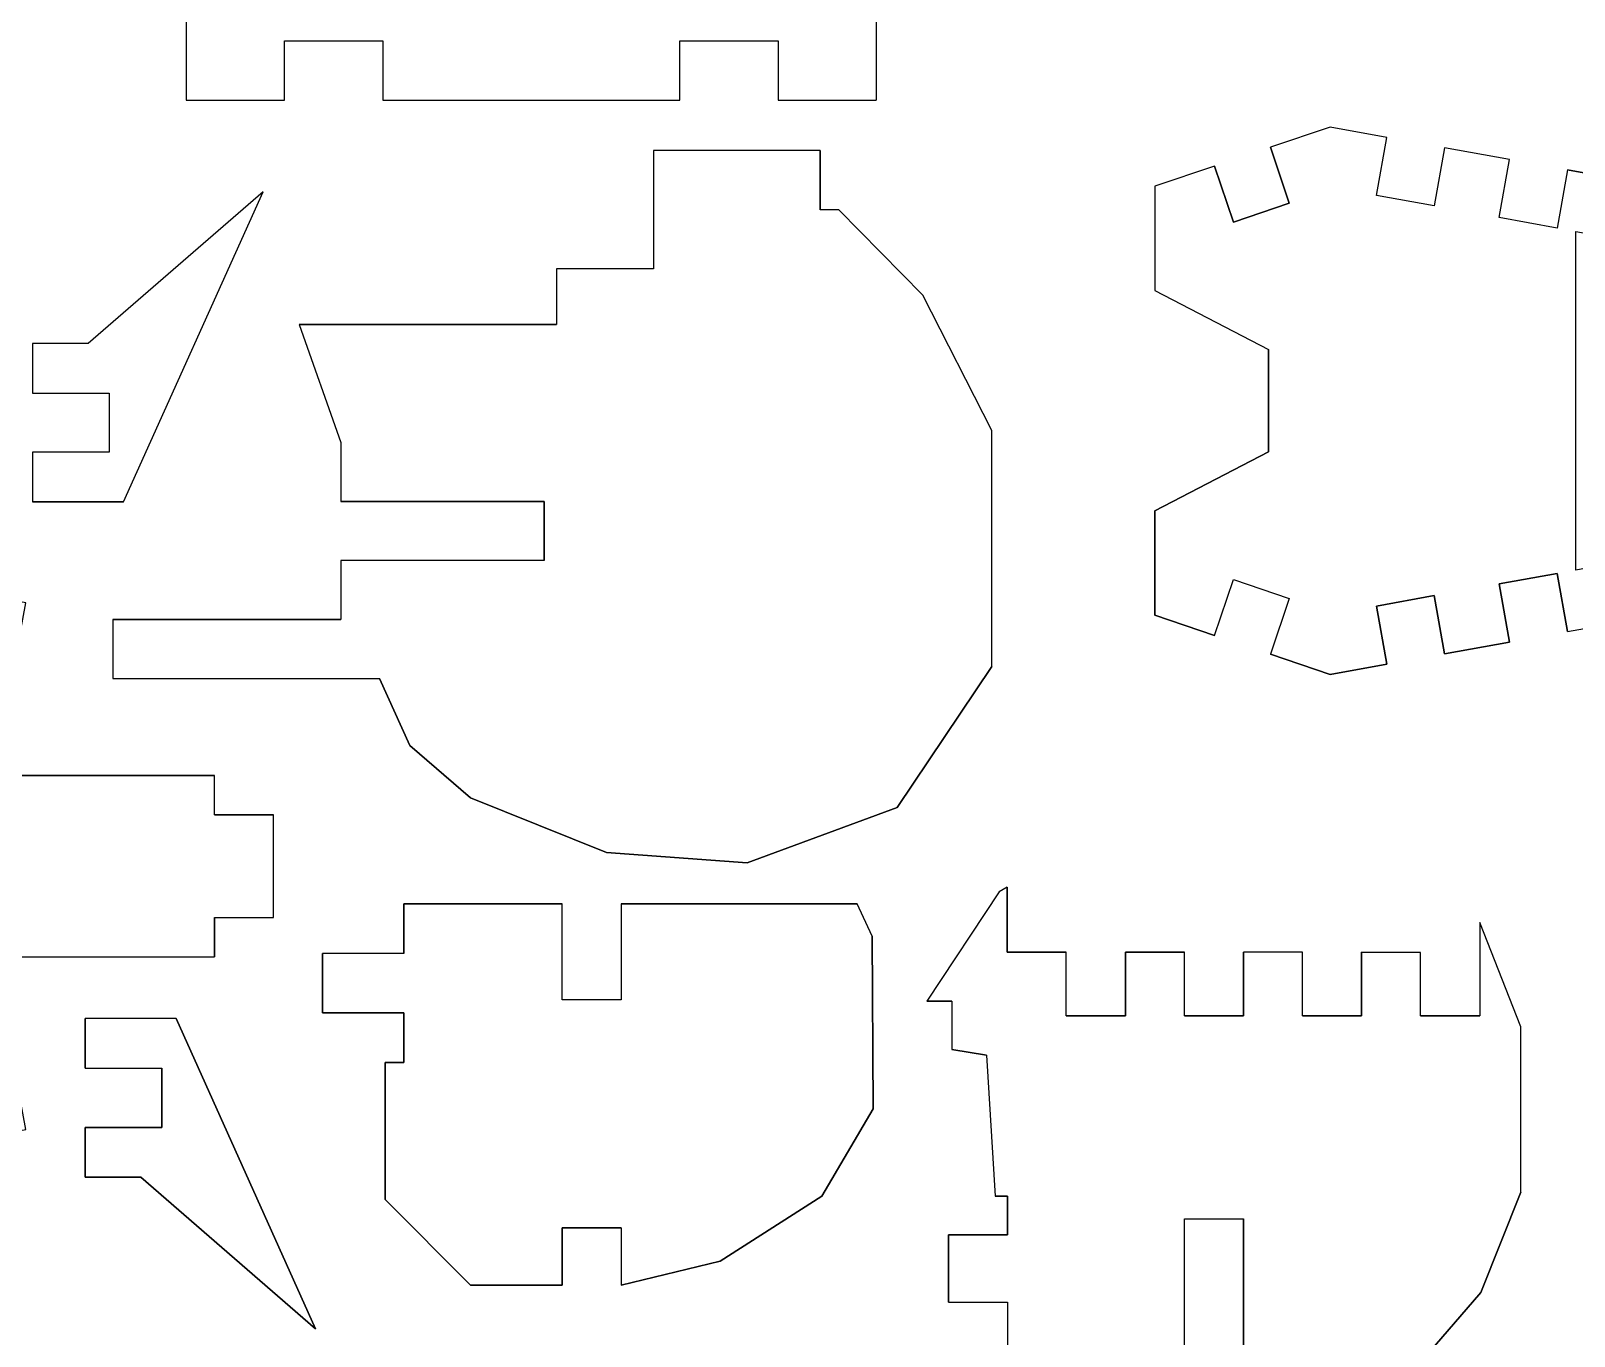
# Model space of a CAD drawing. Extents: x -17.1 to 17.1, y -14.2 to 14.2.
# Drawn here: x 1.68 to 9.52, y -3.23 to 3.4 of the extents above; entities that cross this region are included whole.
import ezdxf

# ---------------------------------------------------------------- set-up
doc = ezdxf.new("R2010")
doc.units = 0
doc.header["$MEASUREMENT"] = 0
doc.layers.add('CAMADA_1', color=7, linetype='CONTINUOUS')

msp = doc.modelspace()

# ---------------------------------------------------------------- linework, layer by layer
at = {"layer": 'CAMADA_1', "color": 250}
for points in [[(5.97154, 4.84751), (5.97154, 4.84751), (5.97154, 3.0475), (5.97154, 3.0475)], [(2.46482, 4.24751), (2.46482, 4.24751), (2.46482, 3.0475), (2.46482, 3.0475)], [(2.96485, 3.3475), (2.96485, 3.3475), (3.46484, 3.3475), (3.46484, 3.3475)], [(2.96485, 3.0475), (2.96485, 3.0475), (2.96485, 3.3475), (2.96485, 3.3475)], [(3.46484, 3.3475), (3.46484, 3.3475), (3.46484, 3.0475), (3.46484, 3.0475)], [(4.9729, 3.3475), (4.9729, 3.3475), (5.47292, 3.3475), (5.47292, 3.3475)], [(4.9729, 3.0475), (4.9729, 3.0475), (4.9729, 3.3475), (4.9729, 3.3475)], [(5.47292, 3.3475), (5.47292, 3.3475), (5.47292, 3.0475), (5.47292, 3.0475)], [(2.46482, 3.0475), (2.46482, 3.0475), (2.96485, 3.0475), (2.96485, 3.0475)], [(3.46484, 3.0475), (3.46484, 3.0475), (4.9729, 3.0475), (4.9729, 3.0475)], [(5.47292, 3.0475), (5.47292, 3.0475), (5.97154, 3.0475), (5.97154, 3.0475)], [(8.27818, 2.91013), (8.27818, 2.91013), (7.975, 2.80782), (7.975, 2.80782)], [(8.56714, 2.85799), (8.56714, 2.85799), (8.27818, 2.91013), (8.27818, 2.91013)], [(8.51387, 2.56278), (8.51387, 2.56278), (8.56714, 2.85799), (8.56714, 2.85799)], [(4.83994, 2.79047), (4.83994, 2.79047), (4.83994, 2.19046), (4.83994, 2.19046)], [(5.68618, 2.79047), (5.68618, 2.79047), (4.83994, 2.79047), (4.83994, 2.79047)], [(5.68618, 2.79047), (5.68618, 2.79047), (5.68618, 2.49046), (5.68618, 2.49046)], [(8.07089, 2.52359), (8.07089, 2.52359), (7.975, 2.80782), (7.975, 2.80782)], [(8.86001, 2.80518), (8.86001, 2.80518), (8.80678, 2.50994), (8.80678, 2.50994)], [(9.19029, 2.74559), (9.19029, 2.74559), (8.86001, 2.80518), (8.86001, 2.80518)], [(9.13702, 2.45035), (9.13702, 2.45035), (9.19029, 2.74559), (9.19029, 2.74559)], [(7.69073, 2.71194), (7.69073, 2.71194), (7.38752, 2.60963), (7.38752, 2.60963)], [(7.69073, 2.71194), (7.69073, 2.71194), (7.78665, 2.42767), (7.78665, 2.42767)], [(9.48552, 2.69232), (9.48552, 2.69232), (9.43226, 2.39708), (9.43226, 2.39708)], [(9.48552, 2.69232), (9.48552, 2.69232), (9.71501, 2.65091), (9.71501, 2.65091)], [(7.38752, 2.60963), (7.38752, 2.60963), (7.38752, 2.07962), (7.38752, 2.07962)], [(2.85553, 2.58197), (2.85553, 2.58197), (1.96635, 1.81084), (1.96635, 1.81084)], [(2.14627, 1.00633), (2.14627, 1.00633), (2.85553, 2.58197), (2.85553, 2.58197)], [(7.78665, 2.42767), (7.78665, 2.42767), (8.07089, 2.52359), (8.07089, 2.52359)], [(8.80678, 2.50994), (8.80678, 2.50994), (8.51387, 2.56278), (8.51387, 2.56278)], [(5.78199, 2.49046), (5.78199, 2.49046), (5.68618, 2.49046), (5.68618, 2.49046)], [(5.78199, 2.49046), (5.78199, 2.49046), (6.20815, 2.05651), (6.20815, 2.05651)], [(9.43226, 2.39708), (9.43226, 2.39708), (9.13702, 2.45035), (9.13702, 2.45035)], [(4.34693, 2.19046), (4.34693, 2.19046), (4.34693, 1.90806), (4.34693, 1.90806)], [(4.83994, 2.19046), (4.83994, 2.19046), (4.34693, 2.19046), (4.34693, 2.19046)], [(6.55973, 1.36934), (6.55973, 1.36934), (6.20815, 2.05651), (6.20815, 2.05651)], [(7.38752, 2.07962), (7.38752, 2.07962), (7.96435, 1.77997), (7.96435, 1.77997)], [(3.03848, 1.90806), (3.03848, 1.90806), (3.25131, 1.3076), (3.25131, 1.3076)], [(3.03848, 1.90806), (3.03848, 1.90806), (4.34693, 1.90806), (4.34693, 1.90806)], [(1.68406, 1.81087), (1.68406, 1.81087), (1.68402, 1.5586), (1.68402, 1.5586)], [(1.96635, 1.81084), (1.96635, 1.81084), (1.68406, 1.81087), (1.68406, 1.81087)], [(7.96435, 1.25997), (7.96435, 1.25997), (7.96435, 1.77997), (7.96435, 1.77997)], [(1.68402, 1.5586), (1.68402, 1.5586), (2.0737, 1.5586), (2.0737, 1.5586)], [(2.0737, 1.5586), (2.0737, 1.5586), (2.0737, 1.2586), (2.0737, 1.2586)], [(6.55973, 0.17), (6.55973, 0.17), (6.55973, 1.36934), (6.55973, 1.36934)], [(1.68409, 1.2586), (1.68409, 1.2586), (1.68409, 1.00636), (1.68409, 1.00636)], [(2.0737, 1.2586), (2.0737, 1.2586), (1.68409, 1.2586), (1.68409, 1.2586)], [(3.25131, 1.3076), (3.25131, 1.3076), (3.25131, 1.00806), (3.25131, 1.00806)], [(7.38752, 0.96033), (7.38752, 0.96033), (7.96435, 1.25997), (7.96435, 1.25997)], [(2.14627, 1.00633), (2.14627, 1.00633), (1.68409, 1.00636), (1.68409, 1.00636)], [(4.28378, 1.00806), (4.28378, 1.00806), (3.25131, 1.00806), (3.25131, 1.00806)], [(4.28378, 0.70805), (4.28378, 0.70805), (4.28378, 1.00806), (4.28378, 1.00806)], [(7.38752, 0.43031), (7.38752, 0.43031), (7.38752, 0.96033), (7.38752, 0.96033)], [(4.28378, 0.70805), (4.28378, 0.70805), (3.25131, 0.70805), (3.25131, 0.70805)], [(3.25131, 0.70805), (3.25131, 0.70805), (3.25131, 0.40929), (3.25131, 0.40929)], [(9.43226, 0.6429), (9.43226, 0.6429), (9.13702, 0.58963), (9.13702, 0.58963)], [(9.48552, 0.34766), (9.48552, 0.34766), (9.43226, 0.6429), (9.43226, 0.6429)], [(7.69073, 0.32804), (7.69073, 0.32804), (7.78665, 0.61227), (7.78665, 0.61227)], [(7.78665, 0.61227), (7.78665, 0.61227), (8.07089, 0.51639), (8.07089, 0.51639)], [(9.13702, 0.58963), (9.13702, 0.58963), (9.19029, 0.29439), (9.19029, 0.29439)], [(8.07089, 0.51639), (8.07089, 0.51639), (7.975, 0.23212), (7.975, 0.23212)], [(8.80678, 0.53004), (8.80678, 0.53004), (8.51387, 0.4772), (8.51387, 0.4772)], [(8.51387, 0.4772), (8.51387, 0.4772), (8.56714, 0.18196), (8.56714, 0.18196)], [(8.86001, 0.2348), (8.86001, 0.2348), (8.80678, 0.53004), (8.80678, 0.53004)], [(2.0913, 0.40929), (2.0913, 0.40929), (2.0913, 0.10928), (2.0913, 0.10928)], [(2.0913, 0.40929), (2.0913, 0.40929), (3.25131, 0.40929), (3.25131, 0.40929)], [(7.69073, 0.32804), (7.69073, 0.32804), (7.38752, 0.43031), (7.38752, 0.43031)], [(9.48552, 0.34766), (9.48552, 0.34766), (9.71501, 0.38904), (9.71501, 0.38904)], [(9.19029, 0.29439), (9.19029, 0.29439), (8.86001, 0.2348), (8.86001, 0.2348)], [(6.55973, 0.17), (6.55973, 0.17), (6.07748, -0.54593), (6.07748, -0.54593)], [(8.27818, 0.12982), (8.27818, 0.12982), (7.975, 0.23212), (7.975, 0.23212)], [(8.56714, 0.18196), (8.56714, 0.18196), (8.27818, 0.12982), (8.27818, 0.12982)], [(2.0913, 0.10928), (2.0913, 0.10928), (3.44727, 0.10928), (3.44727, 0.10928)], [(3.60077, -0.23058), (3.60077, -0.23058), (3.44727, 0.10928), (3.44727, 0.10928)], [(3.91019, -0.49771), (3.91019, -0.49771), (3.60077, -0.23058), (3.60077, -0.23058)], [(1.59604, -0.38404), (1.59604, -0.38404), (2.60844, -0.38404), (2.60844, -0.38404)], [(2.60844, -0.58403), (2.60844, -0.58403), (2.60844, -0.38404), (2.60844, -0.38404)], [(4.60072, -0.77478), (4.60072, -0.77478), (3.91019, -0.49771), (3.91019, -0.49771)], [(6.07748, -0.54593), (6.07748, -0.54593), (5.31629, -0.82773), (5.31629, -0.82773)], [(2.60844, -0.58403), (2.60844, -0.58403), (2.90844, -0.58403), (2.90844, -0.58403)], [(2.90844, -1.10406), (2.90844, -1.10406), (2.90844, -0.58403), (2.90844, -0.58403)], [(5.31629, -0.82773), (5.31629, -0.82773), (4.60072, -0.77478), (4.60072, -0.77478)], [(6.59659, -0.97392), (6.59659, -0.97392), (6.22875, -1.52983), (6.22875, -1.52983)], [(6.63706, -0.95109), (6.63706, -0.95109), (6.59659, -0.97392), (6.59659, -0.97392)], [(6.63706, -0.95109), (6.63706, -0.95109), (6.63709, -1.28154), (6.63709, -1.28154)], [(3.57085, -1.28839), (3.57085, -1.28839), (3.57085, -1.03611), (3.57085, -1.03611)], [(3.57085, -1.03611), (3.57085, -1.03611), (4.37571, -1.03611), (4.37571, -1.03611)], [(4.37571, -1.52312), (4.37571, -1.52312), (4.37571, -1.03611), (4.37571, -1.03611)], [(4.67572, -1.03611), (4.67572, -1.03611), (4.67572, -1.52312), (4.67572, -1.52312)], [(4.67572, -1.03611), (4.67572, -1.03611), (5.87431, -1.03611), (5.87431, -1.03611)], [(5.95048, -1.19892), (5.95048, -1.19892), (5.87431, -1.03611), (5.87431, -1.03611)], [(2.60844, -1.10406), (2.60844, -1.10406), (2.90844, -1.10406), (2.90844, -1.10406)], [(2.60844, -1.10406), (2.60844, -1.10406), (2.60844, -1.30405), (2.60844, -1.30405)], [(9.24835, -1.65961), (9.24835, -1.65961), (9.03845, -1.13059), (9.03845, -1.13059)], [(9.03845, -1.13059), (9.03845, -1.13059), (9.03845, -1.60349), (9.03845, -1.60349)], [(5.95048, -1.19892), (5.95048, -1.19892), (5.95563, -2.07593), (5.95563, -2.07593)], [(1.59604, -1.30405), (1.59604, -1.30405), (2.60844, -1.30405), (2.60844, -1.30405)], [(3.15701, -1.58842), (3.15701, -1.58842), (3.15701, -1.28839), (3.15701, -1.28839)], [(3.57085, -1.28839), (3.57085, -1.28839), (3.15701, -1.28839), (3.15701, -1.28839)], [(6.63709, -1.28154), (6.63709, -1.28154), (6.93702, -1.28158), (6.93702, -1.28158)], [(6.93699, -1.60349), (6.93699, -1.60349), (6.93702, -1.28158), (6.93702, -1.28158)], [(7.23773, -1.60345), (7.23773, -1.60345), (7.23777, -1.28161), (7.23777, -1.28161)], [(7.23777, -1.28161), (7.23777, -1.28161), (7.5384, -1.28161), (7.5384, -1.28161)], [(7.5384, -1.60349), (7.5384, -1.60349), (7.5384, -1.28161), (7.5384, -1.28161)], [(8.13841, -1.28165), (8.13841, -1.28165), (7.83844, -1.28165), (7.83844, -1.28165)], [(7.83844, -1.60345), (7.83844, -1.60345), (7.83844, -1.28165), (7.83844, -1.28165)], [(8.13841, -1.60345), (8.13841, -1.60345), (8.13841, -1.28165), (8.13841, -1.28165)], [(8.43845, -1.60359), (8.43845, -1.60359), (8.43848, -1.28154), (8.43848, -1.28154)], [(8.43848, -1.28154), (8.43848, -1.28154), (8.73845, -1.28168), (8.73845, -1.28168)], [(8.73838, -1.60359), (8.73838, -1.60359), (8.73845, -1.28168), (8.73845, -1.28168)], [(4.67572, -1.52312), (4.67572, -1.52312), (4.37571, -1.52312), (4.37571, -1.52312)], [(6.35603, -1.52983), (6.35603, -1.52983), (6.22875, -1.52983), (6.22875, -1.52983)], [(6.35603, -1.52983), (6.35603, -1.52983), (6.356, -1.77547), (6.356, -1.77547)], [(2.41332, -1.61844), (2.41332, -1.61844), (1.95114, -1.61848), (1.95114, -1.61848)], [(1.95114, -1.87072), (1.95114, -1.87072), (1.95114, -1.61848), (1.95114, -1.61848)], [(2.41332, -1.61844), (2.41332, -1.61844), (3.12261, -3.19409), (3.12261, -3.19409)], [(3.57085, -1.58842), (3.57085, -1.58842), (3.15701, -1.58842), (3.15701, -1.58842)], [(3.57085, -1.84059), (3.57085, -1.84059), (3.57085, -1.58842), (3.57085, -1.58842)], [(6.93699, -1.60349), (6.93699, -1.60349), (7.23773, -1.60345), (7.23773, -1.60345)], [(7.5384, -1.60349), (7.5384, -1.60349), (7.83844, -1.60345), (7.83844, -1.60345)], [(8.13841, -1.60345), (8.13841, -1.60345), (8.43845, -1.60359), (8.43845, -1.60359)], [(8.73838, -1.60359), (8.73838, -1.60359), (9.03845, -1.60349), (9.03845, -1.60349)], [(9.24835, -2.50071), (9.24835, -2.50071), (9.24835, -1.65961), (9.24835, -1.65961)], [(6.532, -1.80471), (6.532, -1.80471), (6.356, -1.77547), (6.356, -1.77547)], [(1.95114, -1.87072), (1.95114, -1.87072), (2.34075, -1.87072), (2.34075, -1.87072)], [(2.34075, -2.17072), (2.34075, -2.17072), (2.34075, -1.87072), (2.34075, -1.87072)], [(3.47564, -2.53757), (3.47564, -2.53757), (3.47564, -1.84059), (3.47564, -1.84059)], [(3.47564, -1.84059), (3.47564, -1.84059), (3.57085, -1.84059), (3.57085, -1.84059)], [(6.532, -1.80471), (6.532, -1.80471), (6.57546, -2.51979), (6.57546, -2.51979)], [(5.95563, -2.07593), (5.95563, -2.07593), (5.69486, -2.52036), (5.69486, -2.52036)], [(1.95107, -2.17075), (1.95107, -2.17075), (2.34075, -2.17072), (2.34075, -2.17072)], [(1.95107, -2.42299), (1.95107, -2.42299), (1.95107, -2.17075), (1.95107, -2.17075)], [(2.23344, -2.42295), (2.23344, -2.42295), (1.95107, -2.42299), (1.95107, -2.42299)], [(3.12261, -3.19409), (3.12261, -3.19409), (2.23344, -2.42295), (2.23344, -2.42295)], [(9.24835, -2.50071), (9.24835, -2.50071), (9.04416, -3.00955), (9.04416, -3.00955)], [(3.90917, -2.97293), (3.90917, -2.97293), (3.47564, -2.53757), (3.47564, -2.53757)], [(5.69486, -2.52036), (5.69486, -2.52036), (5.17804, -2.84978), (5.17804, -2.84978)], [(6.63843, -2.51979), (6.63843, -2.51979), (6.57546, -2.51979), (6.57546, -2.51979)], [(6.63843, -2.71611), (6.63843, -2.71611), (6.63843, -2.51979), (6.63843, -2.51979)], [(7.53844, -2.63596), (7.53844, -2.63596), (7.83844, -2.63596), (7.83844, -2.63596)], [(7.53844, -3.66844), (7.53844, -3.66844), (7.53844, -2.63596), (7.53844, -2.63596)], [(7.83841, -3.66844), (7.83841, -3.66844), (7.83844, -2.63596), (7.83844, -2.63596)], [(4.37571, -2.68087), (4.37571, -2.68087), (4.37568, -2.97293), (4.37568, -2.97293)], [(4.67572, -2.68087), (4.67572, -2.68087), (4.37571, -2.68087), (4.37571, -2.68087)], [(4.67572, -2.68087), (4.67572, -2.68087), (4.67572, -2.97293), (4.67572, -2.97293)], [(6.33843, -3.05795), (6.33843, -3.05795), (6.33843, -2.71611), (6.33843, -2.71611)], [(6.33843, -2.71611), (6.33843, -2.71611), (6.63843, -2.71611), (6.63843, -2.71611)], [(5.17804, -2.84978), (5.17804, -2.84978), (4.67572, -2.97293), (4.67572, -2.97293)], [(4.37568, -2.97293), (4.37568, -2.97293), (3.90917, -2.97293), (3.90917, -2.97293)], [(6.33843, -3.05795), (6.33843, -3.05795), (6.63843, -3.05795), (6.63843, -3.05795)], [(6.63843, -3.05795), (6.63843, -3.05795), (6.63843, -3.33848), (6.63843, -3.33848)], [(9.04416, -3.00955), (9.04416, -3.00955), (8.77704, -3.31897), (8.77704, -3.31897)]]:
    msp.add_open_spline(points, degree=3, dxfattribs=at)
for points, knots in [([(-3.3975, 0.81819), (-3.3975, 0.81819), (-3.34966, 1.11438), (-3.34966, 1.11438), (-3.34966, 1.11438), (-3.34966, 1.11438), (-2.76154, 1.01938), (-2.76154, 1.01938), (-2.76154, 1.01938), (-2.76154, 1.01938), (-2.80942, 0.72315), (-2.80942, 0.72315), (-2.80942, 0.72315), (-2.80942, 0.72315), (-2.31581, 0.64343), (-2.31581, 0.64343), (-2.31581, 0.64343), (-2.31581, 0.64343), (-2.26794, 0.93962), (-2.26794, 0.93962), (-2.26794, 0.93962), (-2.26794, 0.93962), (-1.7538, 0.72086), (-1.7538, 0.72086), (-1.7538, 0.72086), (-1.7538, 0.72086), (-1.87124, 0.44485), (-1.87124, 0.44485), (-1.87124, 0.44485), (-1.87124, 0.44485), (-1.41227, 0.24955), (-1.41227, 0.24955), (-1.41227, 0.24955), (-1.41227, 0.24955), (-1.29483, 0.52563), (-1.29483, 0.52563), (-1.29483, 0.52563), (-1.29483, 0.52563), (-0.77953, 0.30638), (-0.77953, 0.30638), (-0.77953, 0.30638), (-0.77953, 0.30638), (-0.62928, 0.26398), (-0.62928, 0.26398), (-0.62928, 0.26398), (-0.62928, 0.26398), (-0.71074, -0.02474), (-0.71074, -0.02474), (-0.71074, -0.02474), (-0.71074, -0.02474), (-0.42203, -0.10619), (-0.42203, -0.10619), (-0.42203, -0.10619), (-0.42203, -0.10619), (-0.34057, 0.18252), (-0.34057, 0.18252), (-0.34057, 0.18252), (-0.34057, 0.18252), (-0.19032, 0.14015), (-0.19032, 0.14015), (-0.19032, 0.14015), (-0.19032, 0.14015), (-0.01034, 0.14015), (-0.01034, 0.14015), (-0.01034, 0.14015), (-0.01034, 0.14015), (-0.01034, -0.15985), (-0.01034, -0.15985), (-0.01034, -0.15985), (-0.01034, -0.15985), (0.28967, -0.15985), (0.28967, -0.15985), (0.28967, -0.15985), (0.28967, -0.15985), (0.28967, 0.14015), (0.28967, 0.14015), (0.28967, 0.14015), (0.28967, 0.14015), (0.46969, 0.14015), (0.46969, 0.14015), (0.46969, 0.14015), (0.46969, 0.14015), (0.46969, 0.2456), (0.46969, 0.2456), (0.46969, 0.2456), (0.46969, 0.2456), (0.77287, 0.3479), (0.77287, 0.3479), (0.77287, 0.3479), (0.77287, 0.3479), (0.86879, 0.06364), (0.86879, 0.06364), (0.86879, 0.06364), (0.86879, 0.06364), (1.15305, 0.15956), (1.15305, 0.15956), (1.15305, 0.15956), (1.15305, 0.15956), (1.05713, 0.44382), (1.05713, 0.44382), (1.05713, 0.44382), (1.05713, 0.44382), (1.36035, 0.54613), (1.36035, 0.54613), (1.36035, 0.54613), (1.36035, 0.54613), (1.64931, 0.49399), (1.64931, 0.49399), (1.64931, 0.49399), (1.64931, 0.49399), (1.59604, 0.19875), (1.59604, 0.19875), (1.59604, 0.19875), (1.59604, 0.19875), (1.59604, -0.38404), (1.59604, -0.38404), (1.59604, -0.38404), (1.59604, -0.38404), (2.60844, -0.38404), (2.60844, -0.38404), (2.60844, -0.38404), (2.60844, -0.38404), (2.60844, -0.58403), (2.60844, -0.58403), (2.60844, -0.58403), (2.60844, -0.58403), (2.90844, -0.58403), (2.90844, -0.58403), (2.90844, -0.58403), (2.90844, -0.58403), (2.90844, -1.10406), (2.90844, -1.10406), (2.90844, -1.10406), (2.90844, -1.10406), (2.60844, -1.10406), (2.60844, -1.10406), (2.60844, -1.10406), (2.60844, -1.10406), (2.60844, -1.30405), (2.60844, -1.30405), (2.60844, -1.30405), (2.60844, -1.30405), (1.59604, -1.30405), (1.59604, -1.30405), (1.59604, -1.30405), (1.59604, -1.30405), (1.59604, -1.88687), (1.59604, -1.88687), (1.59604, -1.88687), (1.59604, -1.88687), (1.64931, -2.18211), (1.64931, -2.18211), (1.64931, -2.18211), (1.64931, -2.18211), (1.36035, -2.23425), (1.36035, -2.23425), (1.36035, -2.23425), (1.36035, -2.23425), (1.05713, -2.13191), (1.05713, -2.13191), (1.05713, -2.13191), (1.05713, -2.13191), (1.15305, -1.84768), (1.15305, -1.84768), (1.15305, -1.84768), (1.15305, -1.84768), (0.86879, -1.75176), (0.86879, -1.75176), (0.86879, -1.75176), (0.86879, -1.75176), (0.7729, -2.03603), (0.7729, -2.03603), (0.7729, -2.03603), (0.7729, -2.03603), (0.46969, -1.93372), (0.46969, -1.93372), (0.46969, -1.93372), (0.46969, -1.93372), (0.46969, -1.82828), (0.46969, -1.82828), (0.46969, -1.82828), (0.46969, -1.82828), (0.28967, -1.82828), (0.28967, -1.82828), (0.28967, -1.82828), (0.28967, -1.82828), (0.28967, -1.52824), (0.28967, -1.52824), (0.28967, -1.52824), (0.28967, -1.52824), (-0.01034, -1.52824), (-0.01034, -1.52824), (-0.01034, -1.52824), (-0.01034, -1.52824), (-0.01034, -1.82824), (-0.01034, -1.82824), (-0.01034, -1.82824), (-0.01034, -1.82824), (-0.19032, -1.82824), (-0.19032, -1.82824), (-0.19032, -1.82824), (-0.19032, -1.82824), (-0.34057, -1.87065), (-0.34057, -1.87065), (-0.34057, -1.87065), (-0.34057, -1.87065), (-0.42203, -1.58193), (-0.42203, -1.58193), (-0.42203, -1.58193), (-0.42203, -1.58193), (-0.71074, -1.66339), (-0.71074, -1.66339), (-0.71074, -1.66339), (-0.71074, -1.66339), (-0.62928, -1.9521), (-0.62928, -1.9521), (-0.62928, -1.9521), (-0.62928, -1.9521), (-0.77953, -1.99451), (-0.77953, -1.99451), (-0.77953, -1.99451), (-0.77953, -1.99451), (-1.29483, -2.21376), (-1.29483, -2.21376), (-1.29483, -2.21376), (-1.29483, -2.21376), (-1.41227, -1.93767), (-1.41227, -1.93767), (-1.41227, -1.93767), (-1.41227, -1.93767), (-1.87124, -2.13294), (-1.87124, -2.13294), (-1.87124, -2.13294), (-1.87124, -2.13294), (-1.75376, -2.40898), (-1.75376, -2.40898), (-1.75376, -2.40898), (-1.75376, -2.40898), (-2.26794, -2.62774), (-2.26794, -2.62774), (-2.26794, -2.62774), (-2.26794, -2.62774), (-2.31581, -2.33155), (-2.31581, -2.33155), (-2.31581, -2.33155), (-2.31581, -2.33155), (-2.80942, -2.41131), (-2.80942, -2.41131), (-2.80942, -2.41131), (-2.80942, -2.41131), (-2.76154, -2.70751), (-2.76154, -2.70751), (-2.76154, -2.70751), (-2.76154, -2.70751), (-3.34966, -2.80251), (-3.34966, -2.80251), (-3.34966, -2.80251), (-3.34966, -2.80251), (-3.3975, -2.50632), (-3.3975, -2.50632), (-3.3975, -2.50632), (-3.3975, -2.50632), (-3.8911, -2.58604), (-3.8911, -2.58604), (-3.8911, -2.58604), (-3.8911, -2.58604), (-3.84323, -2.88224), (-3.84323, -2.88224), (-3.84323, -2.88224), (-3.84323, -2.88224), (-5.14914, -3.09323), (-5.14914, -3.09323), (-5.14914, -3.09323), (-5.14914, -3.09323), (-6.11124, -3.36596), (-6.11124, -3.36596), (-6.11124, -3.36596), (-6.11124, -3.36596), (-6.02939, -3.65461), (-6.02939, -3.65461), (-6.02939, -3.65461), (-6.02939, -3.65461), (-6.51044, -3.79096), (-6.51044, -3.79096), (-6.51044, -3.79096), (-6.51044, -3.79096), (-6.59229, -3.50231), (-6.59229, -3.50231), (-6.59229, -3.50231), (-6.59229, -3.50231), (-9.01605, -4.18942), (-9.01605, -4.18942), (-9.01605, -4.18942), (-9.01605, -4.18942), (-8.93424, -4.47806), (-8.93424, -4.47806), (-8.93424, -4.47806), (-8.93424, -4.47806), (-9.70333, -4.69608), (-9.70333, -4.69608), (-9.70333, -4.69608), (-9.70333, -4.69608), (-9.86197, -4.13636), (-9.86197, -4.13636), (-9.86197, -4.13636), (-9.86197, -4.13636), (-9.60529, -4.06358), (-9.60529, -4.06358), (-9.60529, -4.06358), (-9.60529, -4.06358), (-9.5498, -4.32093), (-9.5498, -4.32093), (-9.5498, -4.32093), (-9.5498, -4.32093), (-9.25654, -4.25775), (-9.25654, -4.25775), (-9.25654, -4.25775), (-9.25654, -4.25775), (-9.40502, -3.56888), (-9.40502, -3.56888), (-9.40502, -3.56888), (-9.40502, -3.56888), (-4.28808, -2.46631), (-4.28808, -2.46631), (-4.28808, -2.46631), (-4.28808, -2.46631), (-4.34982, -2.17262), (-4.34982, -2.17262), (-4.34982, -2.17262), (-4.34982, -2.17262), (-4.98588, -2.30633), (-4.98588, -2.30633), (-4.98588, -2.30633), (-4.98588, -2.30633), (-5.0322, -1.96829), (-5.0322, -1.96829), (-5.0322, -1.96829), (-5.0322, -1.96829), (-2.35828, -1.0606), (-2.35828, -1.0606), (-2.35828, -1.0606), (-2.35828, -1.0606), (-2.35828, -0.62753), (-2.35828, -0.62753), (-2.35828, -0.62753), (-2.35828, -0.62753), (-5.0322, 0.28017), (-5.0322, 0.28017), (-5.0322, 0.28017), (-5.0322, 0.28017), (-4.98588, 0.6182), (-4.98588, 0.6182), (-4.98588, 0.6182), (-4.98588, 0.6182), (-4.34982, 0.4845), (-4.34982, 0.4845), (-4.34982, 0.4845), (-4.34982, 0.4845), (-4.28808, 0.77819), (-4.28808, 0.77819), (-4.28808, 0.77819), (-4.28808, 0.77819), (-9.40502, 1.88076), (-9.40502, 1.88076), (-9.40502, 1.88076), (-9.40502, 1.88076), (-9.25654, 2.56963), (-9.25654, 2.56963), (-9.25654, 2.56963), (-9.25654, 2.56963), (-9.5498, 2.63281), (-9.5498, 2.63281), (-9.5498, 2.63281), (-9.5498, 2.63281), (-9.60529, 2.37546), (-9.60529, 2.37546), (-9.60529, 2.37546), (-9.60529, 2.37546), (-9.86197, 2.44824), (-9.86197, 2.44824), (-9.86197, 2.44824), (-9.86197, 2.44824), (-9.70333, 3.00795), (-9.70333, 3.00795), (-9.70333, 3.00795), (-9.70333, 3.00795), (-8.93424, 2.7899), (-8.93424, 2.7899), (-8.93424, 2.7899), (-8.93424, 2.7899), (-9.01605, 2.50129), (-9.01605, 2.50129), (-9.01605, 2.50129), (-9.01605, 2.50129), (-6.59229, 1.81419), (-6.59229, 1.81419), (-6.59229, 1.81419), (-6.59229, 1.81419), (-6.51044, 2.10283), (-6.51044, 2.10283), (-6.51044, 2.10283), (-6.51044, 2.10283), (-6.02943, 1.96645), (-6.02943, 1.96645), (-6.02943, 1.96645), (-6.02943, 1.96645), (-6.11124, 1.67784), (-6.11124, 1.67784), (-6.11124, 1.67784), (-6.11124, 1.67784), (-5.14914, 1.40507), (-5.14914, 1.40507), (-5.14914, 1.40507), (-5.14914, 1.40507), (-3.84327, 1.19411), (-3.84327, 1.19411), (-3.84327, 1.19411), (-3.84327, 1.19411), (-3.8911, 0.89792), (-3.8911, 0.89792), (-3.8911, 0.89792), (-3.8911, 0.89792), (-3.3975, 0.81819), (-3.3975, 0.81819)], [0, 0, 0, 0, 0.0093458, 0.0093458, 0.0093458, 0.0093458, 0.0186916, 0.0186916, 0.0186916, 0.0186916, 0.0280374, 0.0280374, 0.0280374, 0.0280374, 0.0373832, 0.0373832, 0.0373832, 0.0373832, 0.046729, 0.046729, 0.046729, 0.046729, 0.0560748, 0.0560748, 0.0560748, 0.0560748, 0.0654206, 0.0654206, 0.0654206, 0.0654206, 0.0747664, 0.0747664, 0.0747664, 0.0747664, 0.0841121, 0.0841121, 0.0841121, 0.0841121, 0.0934579, 0.0934579, 0.0934579, 0.0934579, 0.1028037, 0.1028037, 0.1028037, 0.1028037, 0.1121495, 0.1121495, 0.1121495, 0.1121495, 0.1214953, 0.1214953, 0.1214953, 0.1214953, 0.1308411, 0.1308411, 0.1308411, 0.1308411, 0.1401869, 0.1401869, 0.1401869, 0.1401869, 0.1495327, 0.1495327, 0.1495327, 0.1495327, 0.1588785, 0.1588785, 0.1588785, 0.1588785, 0.1682243, 0.1682243, 0.1682243, 0.1682243, 0.1775701, 0.1775701, 0.1775701, 0.1775701, 0.1869159, 0.1869159, 0.1869159, 0.1869159, 0.1962617, 0.1962617, 0.1962617, 0.1962617, 0.2056075, 0.2056075, 0.2056075, 0.2056075, 0.2149533, 0.2149533, 0.2149533, 0.2149533, 0.2242991, 0.2242991, 0.2242991, 0.2242991, 0.2336449, 0.2336449, 0.2336449, 0.2336449, 0.2429907, 0.2429907, 0.2429907, 0.2429907, 0.2523364, 0.2523364, 0.2523364, 0.2523364, 0.2616822, 0.2616822, 0.2616822, 0.2616822, 0.271028, 0.271028, 0.271028, 0.271028, 0.2803738, 0.2803738, 0.2803738, 0.2803738, 0.2897196, 0.2897196, 0.2897196, 0.2897196, 0.2990654, 0.2990654, 0.2990654, 0.2990654, 0.3084112, 0.3084112, 0.3084112, 0.3084112, 0.317757, 0.317757, 0.317757, 0.317757, 0.3271028, 0.3271028, 0.3271028, 0.3271028, 0.3364486, 0.3364486, 0.3364486, 0.3364486, 0.3457944, 0.3457944, 0.3457944, 0.3457944, 0.3551402, 0.3551402, 0.3551402, 0.3551402, 0.364486, 0.364486, 0.364486, 0.364486, 0.3738318, 0.3738318, 0.3738318, 0.3738318, 0.3831776, 0.3831776, 0.3831776, 0.3831776, 0.3925234, 0.3925234, 0.3925234, 0.3925234, 0.4018692, 0.4018692, 0.4018692, 0.4018692, 0.411215, 0.411215, 0.411215, 0.411215, 0.4205607, 0.4205607, 0.4205607, 0.4205607, 0.4299065, 0.4299065, 0.4299065, 0.4299065, 0.4392523, 0.4392523, 0.4392523, 0.4392523, 0.4485981, 0.4485981, 0.4485981, 0.4485981, 0.4579439, 0.4579439, 0.4579439, 0.4579439, 0.4672897, 0.4672897, 0.4672897, 0.4672897, 0.4766355, 0.4766355, 0.4766355, 0.4766355, 0.4859813, 0.4859813, 0.4859813, 0.4859813, 0.4953271, 0.4953271, 0.4953271, 0.4953271, 0.5046729, 0.5046729, 0.5046729, 0.5046729, 0.5140187, 0.5140187, 0.5140187, 0.5140187, 0.5233645, 0.5233645, 0.5233645, 0.5233645, 0.5327103, 0.5327103, 0.5327103, 0.5327103, 0.5420561, 0.5420561, 0.5420561, 0.5420561, 0.5514019, 0.5514019, 0.5514019, 0.5514019, 0.5607477, 0.5607477, 0.5607477, 0.5607477, 0.5700935, 0.5700935, 0.5700935, 0.5700935, 0.5794393, 0.5794393, 0.5794393, 0.5794393, 0.588785, 0.588785, 0.588785, 0.588785, 0.5981308, 0.5981308, 0.5981308, 0.5981308, 0.6074766, 0.6074766, 0.6074766, 0.6074766, 0.6168224, 0.6168224, 0.6168224, 0.6168224, 0.6261682, 0.6261682, 0.6261682, 0.6261682, 0.635514, 0.635514, 0.635514, 0.635514, 0.6448598, 0.6448598, 0.6448598, 0.6448598, 0.6542056, 0.6542056, 0.6542056, 0.6542056, 0.6635514, 0.6635514, 0.6635514, 0.6635514, 0.6728972, 0.6728972, 0.6728972, 0.6728972, 0.682243, 0.682243, 0.682243, 0.682243, 0.6915888, 0.6915888, 0.6915888, 0.6915888, 0.7009346, 0.7009346, 0.7009346, 0.7009346, 0.7102804, 0.7102804, 0.7102804, 0.7102804, 0.7196262, 0.7196262, 0.7196262, 0.7196262, 0.728972, 0.728972, 0.728972, 0.728972, 0.7383178, 0.7383178, 0.7383178, 0.7383178, 0.7476636, 0.7476636, 0.7476636, 0.7476636, 0.7570093, 0.7570093, 0.7570093, 0.7570093, 0.7663551, 0.7663551, 0.7663551, 0.7663551, 0.7757009, 0.7757009, 0.7757009, 0.7757009, 0.7850467, 0.7850467, 0.7850467, 0.7850467, 0.7943925, 0.7943925, 0.7943925, 0.7943925, 0.8037383, 0.8037383, 0.8037383, 0.8037383, 0.8130841, 0.8130841, 0.8130841, 0.8130841, 0.8224299, 0.8224299, 0.8224299, 0.8224299, 0.8317757, 0.8317757, 0.8317757, 0.8317757, 0.8411215, 0.8411215, 0.8411215, 0.8411215, 0.8504673, 0.8504673, 0.8504673, 0.8504673, 0.8598131, 0.8598131, 0.8598131, 0.8598131, 0.8691589, 0.8691589, 0.8691589, 0.8691589, 0.8785047, 0.8785047, 0.8785047, 0.8785047, 0.8878505, 0.8878505, 0.8878505, 0.8878505, 0.8971963, 0.8971963, 0.8971963, 0.8971963, 0.9065421, 0.9065421, 0.9065421, 0.9065421, 0.9158879, 0.9158879, 0.9158879, 0.9158879, 0.9252336, 0.9252336, 0.9252336, 0.9252336, 0.9345794, 0.9345794, 0.9345794, 0.9345794, 0.9439252, 0.9439252, 0.9439252, 0.9439252, 0.953271, 0.953271, 0.953271, 0.953271, 0.9626168, 0.9626168, 0.9626168, 0.9626168, 0.9719626, 0.9719626, 0.9719626, 0.9719626, 0.9813084, 0.9813084, 0.9813084, 0.9813084, 1, 1, 1, 1]), ([(7.38752, 0.96033), (7.38752, 0.96033), (7.96435, 1.25997), (7.96435, 1.25997), (7.96435, 1.25997), (7.96435, 1.25997), (7.96435, 1.77997), (7.96435, 1.77997), (7.96435, 1.77997), (7.96435, 1.77997), (7.38752, 2.07962), (7.38752, 2.07962), (7.38752, 2.07962), (7.38752, 2.07962), (7.38752, 2.60963), (7.38752, 2.60963), (7.38752, 2.60963), (7.38752, 2.60963), (7.69073, 2.71194), (7.69073, 2.71194), (7.69073, 2.71194), (7.69073, 2.71194), (7.78665, 2.42767), (7.78665, 2.42767), (7.78665, 2.42767), (7.78665, 2.42767), (8.07089, 2.52359), (8.07089, 2.52359), (8.07089, 2.52359), (8.07089, 2.52359), (7.975, 2.80782), (7.975, 2.80782), (7.975, 2.80782), (7.975, 2.80782), (8.27818, 2.91013), (8.27818, 2.91013), (8.27818, 2.91013), (8.27818, 2.91013), (8.56714, 2.85799), (8.56714, 2.85799), (8.56714, 2.85799), (8.56714, 2.85799), (8.51387, 2.56278), (8.51387, 2.56278), (8.51387, 2.56278), (8.51387, 2.56278), (8.80678, 2.50994), (8.80678, 2.50994), (8.80678, 2.50994), (8.80678, 2.50994), (8.86001, 2.80518), (8.86001, 2.80518), (8.86001, 2.80518), (8.86001, 2.80518), (9.19029, 2.74559), (9.19029, 2.74559), (9.19029, 2.74559), (9.19029, 2.74559), (9.13702, 2.45035), (9.13702, 2.45035), (9.13702, 2.45035), (9.13702, 2.45035), (9.43226, 2.39708), (9.43226, 2.39708), (9.43226, 2.39708), (9.43226, 2.39708), (9.48552, 2.69232), (9.48552, 2.69232), (9.48552, 2.69232), (9.48552, 2.69232), (9.71501, 2.65091), (9.71501, 2.65091), (9.71501, 2.65091), (9.71501, 2.65091), (9.66174, 2.35567), (9.66174, 2.35567), (9.66174, 2.35567), (9.66174, 2.35567), (9.52631, 2.38011), (9.52631, 2.38011), (9.52631, 2.38011), (9.52631, 2.38011), (9.52631, 0.65986), (9.52631, 0.65986), (9.52631, 0.65986), (9.52631, 0.65986), (9.66174, 0.68428), (9.66174, 0.68428), (9.66174, 0.68428), (9.66174, 0.68428), (9.71501, 0.38904), (9.71501, 0.38904), (9.71501, 0.38904), (9.71501, 0.38904), (9.48552, 0.34766), (9.48552, 0.34766), (9.48552, 0.34766), (9.48552, 0.34766), (9.43226, 0.6429), (9.43226, 0.6429), (9.43226, 0.6429), (9.43226, 0.6429), (9.13702, 0.58963), (9.13702, 0.58963), (9.13702, 0.58963), (9.13702, 0.58963), (9.19029, 0.29439), (9.19029, 0.29439), (9.19029, 0.29439), (9.19029, 0.29439), (8.86001, 0.2348), (8.86001, 0.2348), (8.86001, 0.2348), (8.86001, 0.2348), (8.80678, 0.53004), (8.80678, 0.53004), (8.80678, 0.53004), (8.80678, 0.53004), (8.51387, 0.4772), (8.51387, 0.4772), (8.51387, 0.4772), (8.51387, 0.4772), (8.56714, 0.18196), (8.56714, 0.18196), (8.56714, 0.18196), (8.56714, 0.18196), (8.27818, 0.12982), (8.27818, 0.12982), (8.27818, 0.12982), (8.27818, 0.12982), (7.975, 0.23212), (7.975, 0.23212), (7.975, 0.23212), (7.975, 0.23212), (8.07089, 0.51639), (8.07089, 0.51639), (8.07089, 0.51639), (8.07089, 0.51639), (7.78665, 0.61227), (7.78665, 0.61227), (7.78665, 0.61227), (7.78665, 0.61227), (7.69073, 0.32804), (7.69073, 0.32804), (7.69073, 0.32804), (7.69073, 0.32804), (7.38752, 0.43031), (7.38752, 0.43031), (7.38752, 0.43031), (7.38752, 0.43031), (7.38752, 0.96033), (7.38752, 0.96033)], [0, 0, 0, 0, 0.025641, 0.025641, 0.025641, 0.025641, 0.0512821, 0.0512821, 0.0512821, 0.0512821, 0.0769231, 0.0769231, 0.0769231, 0.0769231, 0.1025641, 0.1025641, 0.1025641, 0.1025641, 0.1282051, 0.1282051, 0.1282051, 0.1282051, 0.1538462, 0.1538462, 0.1538462, 0.1538462, 0.1794872, 0.1794872, 0.1794872, 0.1794872, 0.2051282, 0.2051282, 0.2051282, 0.2051282, 0.2307692, 0.2307692, 0.2307692, 0.2307692, 0.2564103, 0.2564103, 0.2564103, 0.2564103, 0.2820513, 0.2820513, 0.2820513, 0.2820513, 0.3076923, 0.3076923, 0.3076923, 0.3076923, 0.3333333, 0.3333333, 0.3333333, 0.3333333, 0.3589744, 0.3589744, 0.3589744, 0.3589744, 0.3846154, 0.3846154, 0.3846154, 0.3846154, 0.4102564, 0.4102564, 0.4102564, 0.4102564, 0.4358974, 0.4358974, 0.4358974, 0.4358974, 0.4615385, 0.4615385, 0.4615385, 0.4615385, 0.4871795, 0.4871795, 0.4871795, 0.4871795, 0.5128205, 0.5128205, 0.5128205, 0.5128205, 0.5384615, 0.5384615, 0.5384615, 0.5384615, 0.5641026, 0.5641026, 0.5641026, 0.5641026, 0.5897436, 0.5897436, 0.5897436, 0.5897436, 0.6153846, 0.6153846, 0.6153846, 0.6153846, 0.6410256, 0.6410256, 0.6410256, 0.6410256, 0.6666667, 0.6666667, 0.6666667, 0.6666667, 0.6923077, 0.6923077, 0.6923077, 0.6923077, 0.7179487, 0.7179487, 0.7179487, 0.7179487, 0.7435897, 0.7435897, 0.7435897, 0.7435897, 0.7692308, 0.7692308, 0.7692308, 0.7692308, 0.7948718, 0.7948718, 0.7948718, 0.7948718, 0.8205128, 0.8205128, 0.8205128, 0.8205128, 0.8461538, 0.8461538, 0.8461538, 0.8461538, 0.8717949, 0.8717949, 0.8717949, 0.8717949, 0.8974359, 0.8974359, 0.8974359, 0.8974359, 0.9230769, 0.9230769, 0.9230769, 0.9230769, 0.9487179, 0.9487179, 0.9487179, 0.9487179, 1, 1, 1, 1]), ([(3.91019, -0.49771), (3.91019, -0.49771), (3.60077, -0.23058), (3.60077, -0.23058), (3.60077, -0.23058), (3.60077, -0.23058), (3.44727, 0.10928), (3.44727, 0.10928), (3.44727, 0.10928), (3.44727, 0.10928), (2.0913, 0.10928), (2.0913, 0.10928), (2.0913, 0.10928), (2.0913, 0.10928), (2.0913, 0.40929), (2.0913, 0.40929), (2.0913, 0.40929), (2.0913, 0.40929), (3.25131, 0.40929), (3.25131, 0.40929), (3.25131, 0.40929), (3.25131, 0.40929), (3.25131, 0.70805), (3.25131, 0.70805), (3.25131, 0.70805), (3.25131, 0.70805), (4.28378, 0.70805), (4.28378, 0.70805), (4.28378, 0.70805), (4.28378, 0.70805), (4.28378, 1.00806), (4.28378, 1.00806), (4.28378, 1.00806), (4.28378, 1.00806), (3.25131, 1.00806), (3.25131, 1.00806), (3.25131, 1.00806), (3.25131, 1.00806), (3.25131, 1.3076), (3.25131, 1.3076), (3.25131, 1.3076), (3.25131, 1.3076), (3.03848, 1.90806), (3.03848, 1.90806), (3.03848, 1.90806), (3.03848, 1.90806), (4.34693, 1.90806), (4.34693, 1.90806), (4.34693, 1.90806), (4.34693, 1.90806), (4.34693, 2.19046), (4.34693, 2.19046), (4.34693, 2.19046), (4.34693, 2.19046), (4.83994, 2.19046), (4.83994, 2.19046), (4.83994, 2.19046), (4.83994, 2.19046), (4.83994, 2.79047), (4.83994, 2.79047), (4.83994, 2.79047), (4.83994, 2.79047), (5.68618, 2.79047), (5.68618, 2.79047), (5.68618, 2.79047), (5.68618, 2.79047), (5.68618, 2.49046), (5.68618, 2.49046), (5.68618, 2.49046), (5.68618, 2.49046), (5.78199, 2.49046), (5.78199, 2.49046), (5.78199, 2.49046), (5.78199, 2.49046), (6.20815, 2.05651), (6.20815, 2.05651), (6.20815, 2.05651), (6.20815, 2.05651), (6.55973, 1.36934), (6.55973, 1.36934), (6.55973, 1.36934), (6.55973, 1.36934), (6.55973, 0.17), (6.55973, 0.17), (6.55973, 0.17), (6.55973, 0.17), (6.07748, -0.54593), (6.07748, -0.54593), (6.07748, -0.54593), (6.07748, -0.54593), (5.31629, -0.82773), (5.31629, -0.82773), (5.31629, -0.82773), (5.31629, -0.82773), (4.60072, -0.77478), (4.60072, -0.77478), (4.60072, -0.77478), (4.60072, -0.77478), (3.91019, -0.49771), (3.91019, -0.49771)], [0, 0, 0, 0, 0.0384615, 0.0384615, 0.0384615, 0.0384615, 0.0769231, 0.0769231, 0.0769231, 0.0769231, 0.1153846, 0.1153846, 0.1153846, 0.1153846, 0.1538462, 0.1538462, 0.1538462, 0.1538462, 0.1923077, 0.1923077, 0.1923077, 0.1923077, 0.2307692, 0.2307692, 0.2307692, 0.2307692, 0.2692308, 0.2692308, 0.2692308, 0.2692308, 0.3076923, 0.3076923, 0.3076923, 0.3076923, 0.3461538, 0.3461538, 0.3461538, 0.3461538, 0.3846154, 0.3846154, 0.3846154, 0.3846154, 0.4230769, 0.4230769, 0.4230769, 0.4230769, 0.4615385, 0.4615385, 0.4615385, 0.4615385, 0.5, 0.5, 0.5, 0.5, 0.5384615, 0.5384615, 0.5384615, 0.5384615, 0.5769231, 0.5769231, 0.5769231, 0.5769231, 0.6153846, 0.6153846, 0.6153846, 0.6153846, 0.6538462, 0.6538462, 0.6538462, 0.6538462, 0.6923077, 0.6923077, 0.6923077, 0.6923077, 0.7307692, 0.7307692, 0.7307692, 0.7307692, 0.7692308, 0.7692308, 0.7692308, 0.7692308, 0.8076923, 0.8076923, 0.8076923, 0.8076923, 0.8461538, 0.8461538, 0.8461538, 0.8461538, 0.8846154, 0.8846154, 0.8846154, 0.8846154, 0.9230769, 0.9230769, 0.9230769, 0.9230769, 1, 1, 1, 1]), ([(2.0737, 1.5586), (2.0737, 1.5586), (1.68402, 1.5586), (1.68402, 1.5586), (1.68402, 1.5586), (1.68402, 1.5586), (1.68406, 1.81087), (1.68406, 1.81087), (1.68406, 1.81087), (1.68406, 1.81087), (1.96635, 1.81084), (1.96635, 1.81084), (1.96635, 1.81084), (1.96635, 1.81084), (2.85553, 2.58197), (2.85553, 2.58197), (2.85553, 2.58197), (2.85553, 2.58197), (2.14627, 1.00633), (2.14627, 1.00633), (2.14627, 1.00633), (2.14627, 1.00633), (1.68409, 1.00636), (1.68409, 1.00636), (1.68409, 1.00636), (1.68409, 1.00636), (1.68409, 1.2586), (1.68409, 1.2586), (1.68409, 1.2586), (1.68409, 1.2586), (2.0737, 1.2586), (2.0737, 1.2586), (2.0737, 1.2586), (2.0737, 1.2586), (2.0737, 1.5586), (2.0737, 1.5586)], [0, 0, 0, 0, 0.1, 0.1, 0.1, 0.1, 0.2, 0.2, 0.2, 0.2, 0.3, 0.3, 0.3, 0.3, 0.4, 0.4, 0.4, 0.4, 0.5, 0.5, 0.5, 0.5, 0.6, 0.6, 0.6, 0.6, 0.7, 0.7, 0.7, 0.7, 0.8, 0.8, 0.8, 0.8, 1, 1, 1, 1]), ([(6.63843, -2.71611), (6.63843, -2.71611), (6.63843, -2.51979), (6.63843, -2.51979), (6.63843, -2.51979), (6.63843, -2.51979), (6.57546, -2.51979), (6.57546, -2.51979), (6.57546, -2.51979), (6.57546, -2.51979), (6.532, -1.80471), (6.532, -1.80471), (6.532, -1.80471), (6.532, -1.80471), (6.356, -1.77547), (6.356, -1.77547), (6.356, -1.77547), (6.356, -1.77547), (6.35603, -1.52983), (6.35603, -1.52983), (6.35603, -1.52983), (6.35603, -1.52983), (6.22875, -1.52983), (6.22875, -1.52983), (6.22875, -1.52983), (6.22875, -1.52983), (6.59659, -0.97392), (6.59659, -0.97392), (6.59659, -0.97392), (6.59659, -0.97392), (6.63706, -0.95109), (6.63706, -0.95109), (6.63706, -0.95109), (6.63706, -0.95109), (6.63709, -1.28154), (6.63709, -1.28154), (6.63709, -1.28154), (6.63709, -1.28154), (6.93702, -1.28158), (6.93702, -1.28158), (6.93702, -1.28158), (6.93702, -1.28158), (6.93699, -1.60349), (6.93699, -1.60349), (6.93699, -1.60349), (6.93699, -1.60349), (7.23773, -1.60345), (7.23773, -1.60345), (7.23773, -1.60345), (7.23773, -1.60345), (7.23777, -1.28161), (7.23777, -1.28161), (7.23777, -1.28161), (7.23777, -1.28161), (7.5384, -1.28161), (7.5384, -1.28161), (7.5384, -1.28161), (7.5384, -1.28161), (7.5384, -1.60349), (7.5384, -1.60349), (7.5384, -1.60349), (7.5384, -1.60349), (7.83844, -1.60345), (7.83844, -1.60345), (7.83844, -1.60345), (7.83844, -1.60345), (7.83844, -1.28165), (7.83844, -1.28165), (7.83844, -1.28165), (7.83844, -1.28165), (8.13841, -1.28165), (8.13841, -1.28165), (8.13841, -1.28165), (8.13841, -1.28165), (8.13841, -1.60345), (8.13841, -1.60345), (8.13841, -1.60345), (8.13841, -1.60345), (8.43845, -1.60359), (8.43845, -1.60359), (8.43845, -1.60359), (8.43845, -1.60359), (8.43848, -1.28154), (8.43848, -1.28154), (8.43848, -1.28154), (8.43848, -1.28154), (8.73845, -1.28168), (8.73845, -1.28168), (8.73845, -1.28168), (8.73845, -1.28168), (8.73838, -1.60359), (8.73838, -1.60359), (8.73838, -1.60359), (8.73838, -1.60359), (9.03845, -1.60349), (9.03845, -1.60349), (9.03845, -1.60349), (9.03845, -1.60349), (9.03845, -1.13059), (9.03845, -1.13059), (9.03845, -1.13059), (9.03845, -1.13059), (9.24835, -1.65961), (9.24835, -1.65961), (9.24835, -1.65961), (9.24835, -1.65961), (9.24835, -2.50071), (9.24835, -2.50071), (9.24835, -2.50071), (9.24835, -2.50071), (9.04416, -3.00955), (9.04416, -3.00955), (9.04416, -3.00955), (9.04416, -3.00955), (8.77704, -3.31897), (8.77704, -3.31897), (8.77704, -3.31897), (8.77704, -3.31897), (8.30647, -3.53152), (8.30647, -3.53152), (8.30647, -3.53152), (8.30647, -3.53152), (8.13647, -3.53152), (8.13647, -3.53152), (8.13647, -3.53152), (8.13647, -3.53152), (8.13647, -3.66844), (8.13647, -3.66844), (8.13647, -3.66844), (8.13647, -3.66844), (7.83841, -3.66844), (7.83841, -3.66844), (7.83841, -3.66844), (7.83841, -3.66844), (7.83844, -2.63596), (7.83844, -2.63596), (7.83844, -2.63596), (7.83844, -2.63596), (7.53844, -2.63596), (7.53844, -2.63596), (7.53844, -2.63596), (7.53844, -2.63596), (7.53844, -3.66844), (7.53844, -3.66844), (7.53844, -3.66844), (7.53844, -3.66844), (6.94404, -3.66844), (6.94404, -3.66844), (6.94404, -3.66844), (6.94404, -3.66844), (6.63843, -3.33848), (6.63843, -3.33848), (6.63843, -3.33848), (6.63843, -3.33848), (6.63843, -3.05795), (6.63843, -3.05795), (6.63843, -3.05795), (6.63843, -3.05795), (6.33843, -3.05795), (6.33843, -3.05795), (6.33843, -3.05795), (6.33843, -3.05795), (6.33843, -2.71611), (6.33843, -2.71611), (6.33843, -2.71611), (6.33843, -2.71611), (6.63843, -2.71611), (6.63843, -2.71611)], [0, 0, 0, 0, 0.0232558, 0.0232558, 0.0232558, 0.0232558, 0.0465116, 0.0465116, 0.0465116, 0.0465116, 0.0697674, 0.0697674, 0.0697674, 0.0697674, 0.0930233, 0.0930233, 0.0930233, 0.0930233, 0.1162791, 0.1162791, 0.1162791, 0.1162791, 0.1395349, 0.1395349, 0.1395349, 0.1395349, 0.1627907, 0.1627907, 0.1627907, 0.1627907, 0.1860465, 0.1860465, 0.1860465, 0.1860465, 0.2093023, 0.2093023, 0.2093023, 0.2093023, 0.2325581, 0.2325581, 0.2325581, 0.2325581, 0.255814, 0.255814, 0.255814, 0.255814, 0.2790698, 0.2790698, 0.2790698, 0.2790698, 0.3023256, 0.3023256, 0.3023256, 0.3023256, 0.3255814, 0.3255814, 0.3255814, 0.3255814, 0.3488372, 0.3488372, 0.3488372, 0.3488372, 0.372093, 0.372093, 0.372093, 0.372093, 0.3953488, 0.3953488, 0.3953488, 0.3953488, 0.4186047, 0.4186047, 0.4186047, 0.4186047, 0.4418605, 0.4418605, 0.4418605, 0.4418605, 0.4651163, 0.4651163, 0.4651163, 0.4651163, 0.4883721, 0.4883721, 0.4883721, 0.4883721, 0.5116279, 0.5116279, 0.5116279, 0.5116279, 0.5348837, 0.5348837, 0.5348837, 0.5348837, 0.5581395, 0.5581395, 0.5581395, 0.5581395, 0.5813953, 0.5813953, 0.5813953, 0.5813953, 0.6046512, 0.6046512, 0.6046512, 0.6046512, 0.627907, 0.627907, 0.627907, 0.627907, 0.6511628, 0.6511628, 0.6511628, 0.6511628, 0.6744186, 0.6744186, 0.6744186, 0.6744186, 0.6976744, 0.6976744, 0.6976744, 0.6976744, 0.7209302, 0.7209302, 0.7209302, 0.7209302, 0.744186, 0.744186, 0.744186, 0.744186, 0.7674419, 0.7674419, 0.7674419, 0.7674419, 0.7906977, 0.7906977, 0.7906977, 0.7906977, 0.8139535, 0.8139535, 0.8139535, 0.8139535, 0.8372093, 0.8372093, 0.8372093, 0.8372093, 0.8604651, 0.8604651, 0.8604651, 0.8604651, 0.8837209, 0.8837209, 0.8837209, 0.8837209, 0.9069767, 0.9069767, 0.9069767, 0.9069767, 0.9302326, 0.9302326, 0.9302326, 0.9302326, 0.9534884, 0.9534884, 0.9534884, 0.9534884, 1, 1, 1, 1]), ([(4.37571, -2.68087), (4.37571, -2.68087), (4.37568, -2.97293), (4.37568, -2.97293), (4.37568, -2.97293), (4.37568, -2.97293), (3.90917, -2.97293), (3.90917, -2.97293), (3.90917, -2.97293), (3.90917, -2.97293), (3.47564, -2.53757), (3.47564, -2.53757), (3.47564, -2.53757), (3.47564, -2.53757), (3.47564, -1.84059), (3.47564, -1.84059), (3.47564, -1.84059), (3.47564, -1.84059), (3.57085, -1.84059), (3.57085, -1.84059), (3.57085, -1.84059), (3.57085, -1.84059), (3.57085, -1.58842), (3.57085, -1.58842), (3.57085, -1.58842), (3.57085, -1.58842), (3.15701, -1.58842), (3.15701, -1.58842), (3.15701, -1.58842), (3.15701, -1.58842), (3.15701, -1.28839), (3.15701, -1.28839), (3.15701, -1.28839), (3.15701, -1.28839), (3.57085, -1.28839), (3.57085, -1.28839), (3.57085, -1.28839), (3.57085, -1.28839), (3.57085, -1.03611), (3.57085, -1.03611), (3.57085, -1.03611), (3.57085, -1.03611), (4.37571, -1.03611), (4.37571, -1.03611), (4.37571, -1.03611), (4.37571, -1.03611), (4.37571, -1.52312), (4.37571, -1.52312), (4.37571, -1.52312), (4.37571, -1.52312), (4.67572, -1.52312), (4.67572, -1.52312), (4.67572, -1.52312), (4.67572, -1.52312), (4.67572, -1.03611), (4.67572, -1.03611), (4.67572, -1.03611), (4.67572, -1.03611), (5.87431, -1.03611), (5.87431, -1.03611), (5.87431, -1.03611), (5.87431, -1.03611), (5.95048, -1.19892), (5.95048, -1.19892), (5.95048, -1.19892), (5.95048, -1.19892), (5.95563, -2.07593), (5.95563, -2.07593), (5.95563, -2.07593), (5.95563, -2.07593), (5.69486, -2.52036), (5.69486, -2.52036), (5.69486, -2.52036), (5.69486, -2.52036), (5.17804, -2.84978), (5.17804, -2.84978), (5.17804, -2.84978), (5.17804, -2.84978), (4.67572, -2.97293), (4.67572, -2.97293), (4.67572, -2.97293), (4.67572, -2.97293), (4.67572, -2.68087), (4.67572, -2.68087), (4.67572, -2.68087), (4.67572, -2.68087), (4.37571, -2.68087), (4.37571, -2.68087)], [0, 0, 0, 0, 0.0434783, 0.0434783, 0.0434783, 0.0434783, 0.0869565, 0.0869565, 0.0869565, 0.0869565, 0.1304348, 0.1304348, 0.1304348, 0.1304348, 0.173913, 0.173913, 0.173913, 0.173913, 0.2173913, 0.2173913, 0.2173913, 0.2173913, 0.2608696, 0.2608696, 0.2608696, 0.2608696, 0.3043478, 0.3043478, 0.3043478, 0.3043478, 0.3478261, 0.3478261, 0.3478261, 0.3478261, 0.3913043, 0.3913043, 0.3913043, 0.3913043, 0.4347826, 0.4347826, 0.4347826, 0.4347826, 0.4782609, 0.4782609, 0.4782609, 0.4782609, 0.5217391, 0.5217391, 0.5217391, 0.5217391, 0.5652174, 0.5652174, 0.5652174, 0.5652174, 0.6086957, 0.6086957, 0.6086957, 0.6086957, 0.6521739, 0.6521739, 0.6521739, 0.6521739, 0.6956522, 0.6956522, 0.6956522, 0.6956522, 0.7391304, 0.7391304, 0.7391304, 0.7391304, 0.7826087, 0.7826087, 0.7826087, 0.7826087, 0.826087, 0.826087, 0.826087, 0.826087, 0.8695652, 0.8695652, 0.8695652, 0.8695652, 0.9130435, 0.9130435, 0.9130435, 0.9130435, 1, 1, 1, 1]), ([(2.41332, -1.61844), (2.41332, -1.61844), (3.12261, -3.19409), (3.12261, -3.19409), (3.12261, -3.19409), (3.12261, -3.19409), (2.23344, -2.42295), (2.23344, -2.42295), (2.23344, -2.42295), (2.23344, -2.42295), (1.95107, -2.42299), (1.95107, -2.42299), (1.95107, -2.42299), (1.95107, -2.42299), (1.95107, -2.17075), (1.95107, -2.17075), (1.95107, -2.17075), (1.95107, -2.17075), (2.34075, -2.17072), (2.34075, -2.17072), (2.34075, -2.17072), (2.34075, -2.17072), (2.34075, -1.87072), (2.34075, -1.87072), (2.34075, -1.87072), (2.34075, -1.87072), (1.95114, -1.87072), (1.95114, -1.87072), (1.95114, -1.87072), (1.95114, -1.87072), (1.95114, -1.61848), (1.95114, -1.61848), (1.95114, -1.61848), (1.95114, -1.61848), (2.41332, -1.61844), (2.41332, -1.61844)], [0, 0, 0, 0, 0.1, 0.1, 0.1, 0.1, 0.2, 0.2, 0.2, 0.2, 0.3, 0.3, 0.3, 0.3, 0.4, 0.4, 0.4, 0.4, 0.5, 0.5, 0.5, 0.5, 0.6, 0.6, 0.6, 0.6, 0.7, 0.7, 0.7, 0.7, 0.8, 0.8, 0.8, 0.8, 1, 1, 1, 1])]:
    msp.add_open_spline(points, degree=3, knots=knots, dxfattribs=at)

doc.saveas('drawing.dxf')
